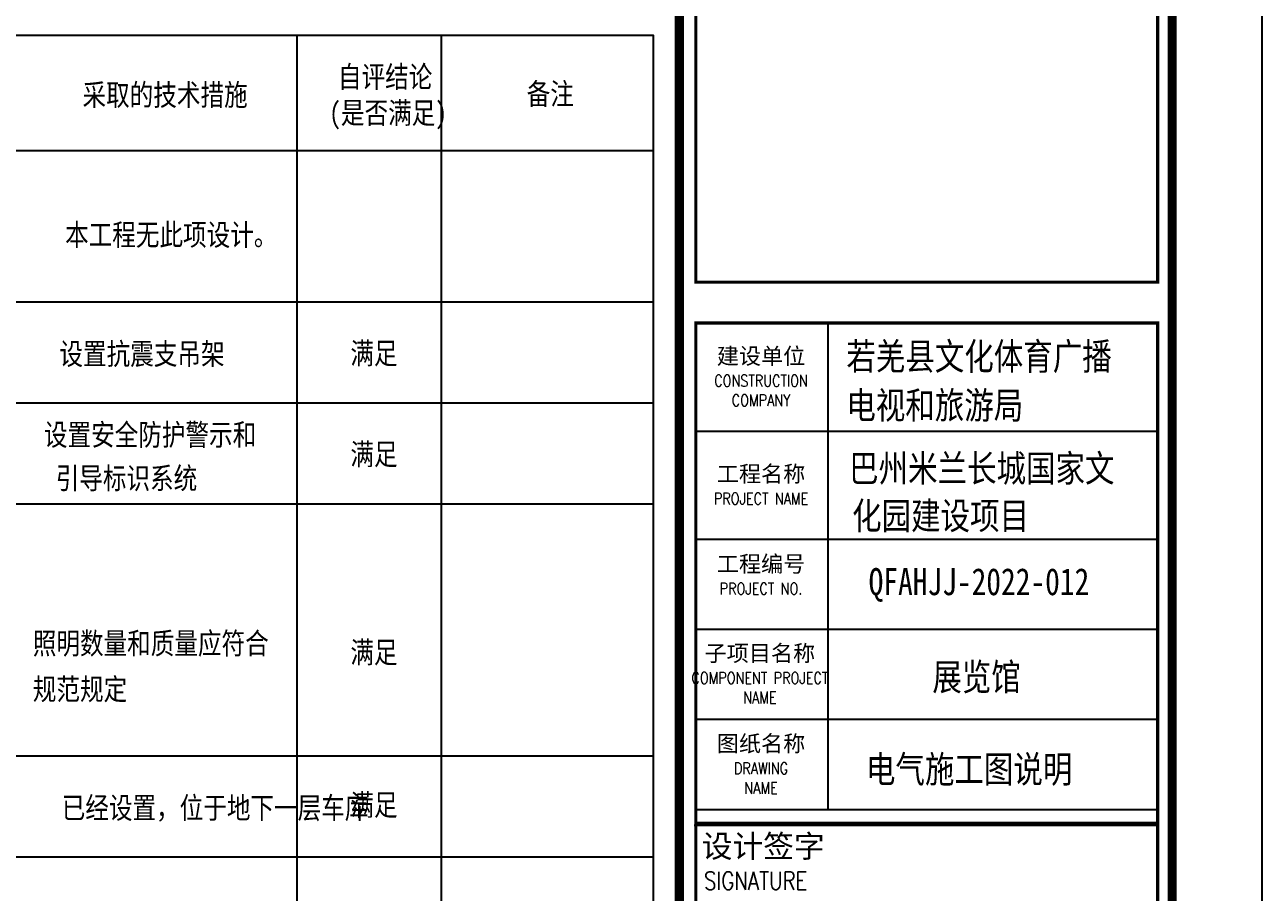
# Model space of a CAD drawing. Extents: x 815029915 to 815825525, y 579155098 to 579748855.
# Drawn here: x 815534040 to 815547777, y 579421664 to 579431296 of the extents above; entities that cross this region are included whole.
import ezdxf
from ezdxf.enums import TextEntityAlignment as Align

# ---------------------------------------------------------------- set-up
doc = ezdxf.new("R2010")
doc.units = 0
doc.header["$LTSCALE"] = 100
doc.header["$MEASUREMENT"] = 0
for name, color, linetype in [('PUB_TAB', 7, 'Continuous'), ('PUB_TITLE', 4, 'Continuous'), ('TK', 7, 'Continuous'), ('zm', 1, 'Continuous')]:
    doc.layers.add(name, color=color, linetype=linetype)
doc.styles.add('-宋体', font='', dxfattribs={"width": 0.8})
doc.styles.add('CCIAD-图框(标题项)', font='')
doc.styles.add('CCIAD-图框(版权说明)', font='txt.shx', dxfattribs={"width": 0.7, "bigfont": 'gbcbig.shx'})
doc.styles.add('STYLE2', font='')
doc.styles.add('基本字体', font='simplex.shx', dxfattribs={"height": 180, "bigfont": 'hztxt.shx'})
doc.styles.get('-宋体').set_extended_font_data('SimSun')
doc.styles.get('CCIAD-图框(标题项)').set_extended_font_data('SimHei')
doc.styles.get('STYLE2').set_extended_font_data('SimHei')

# ---------------------------------------------------------------- blocks, each defined once
blk = doc.blocks.new('CCIAD-TK-A2-图签')
at = {"layer": 'TK'}
for p, q in [((531.32, 185.4), (582.39, 185.4)), ((545.77, 185.4), (545.77, 131.4)), ((531.32, 173.4), (582.39, 173.4)), ((543.32, 173.4), (582.39, 173.4)), ((531.32, 161.4), (582.39, 161.4)), ((531.32, 151.4), (582.39, 151.4)), ((531.32, 151.4), (582.39, 151.4)), ((531.32, 141.4), (582.39, 141.4)), ((531.32, 141.4), (582.39, 141.4)), ((531.32, 131.4), (582.39, 131.4)), ((582.19, 129.63), (531.12, 129.63))]:
    blk.add_line(p, q, dxfattribs=at)
at = {"layer": 'TK', "color": 0}
for p, q in [((530.92, 129.63), (582.19, 129.63)), ((531.12, 129.86), (582.39, 129.86))]:
    blk.add_line(p, q, dxfattribs=at)
at = {"layer": 'TK'}
for points, const_width in [([(529.29, 10.46), (529.29, 410)], 1), ([(531.12, 129.86), (582.39, 129.86)], 0.347)]:
    blk.add_lwpolyline(points, dxfattribs=dict(at, const_width=const_width))
blk.add_lwpolyline([(529.29, 10.46), (584, 10.46), (584, 410)], dxfattribs=at)
at = {"layer": 'TK', "const_width": 0.347}
for points in [[(531.12, 335.84), (582.39, 335.84), (582.39, 189.94), (531.12, 189.94)], [(531.12, 185.4), (582.39, 185.4), (582.39, 13.25), (531.12, 13.25)]]:
    blk.add_lwpolyline(points, close=True, dxfattribs=at)
at = {"layer": 'TK', "style": 'CCIAD-图框(标题项)'}
blk.add_text('设计签字', height=2.5, dxfattribs=at).set_placement((531.78, 126.06))
at = {"layer": 'TK', "style": 'CCIAD-图框(版权说明)', "width": 0.8}
blk.add_text('SIGNATURE', height=2, dxfattribs=at).set_placement((532.04, 122.47))
at = {"layer": 'TK', "char_height": 1.8, "attachment_point": 5, "style": '基本字体'}
for s, insert, width in [('{\\fSimHei|b0|i0|c134|p49;建设单位\\W0.8;\\P\\Fsimplex,hztxt|c134;\\H0.7224x;CONSTRUCTION \\PCOMPANY\\fKaiTi_GB2312|b0|i0|c134|p49;\\H1.3843x; }', (538.36, 179.4), 11.6), ('{\\fSimHei|b0|i0|c134|p49;工程名称\\fKaiTi_GB2312|b0|i0|c134|p49;\\H1.167x;\\W0.8;\\P\\Fsimplex,hztxt|c134;\\H0.6189x;PROJECT NAME\\H1.3846x; }', (538.36, 167.4), 11.6), ('{\\fSimHei|b0|i0|c134|p49;工程编号\\W0.8;\\P\\Fsimplex,hztxt|c134;\\H0.7222x;PROJECT NO.}', (538.36, 157.4), 11.6), ('{\\fSimHei|b0|i0|c134|p49;子项目名称\\W0.8;\\P\\Fsimplex,hztxt|c134;\\H0.7222x;COMPONENT PROJECT NAME\\H1.385x; }', (538.23, 146.4), 15.6094), ('{\\fSimHei|b0|i0|c134|p49;图纸名称\\W0.8;\\P\\Fsimplex,hztxt|c134;\\H0.7222x;DRAWING \\PNAME }', (538.36, 136.37), 11.6)]:
    blk.add_mtext(s, dxfattribs=dict(at, insert=insert, width=width))
blk = doc.blocks.new('l')
at = {"layer": 'TK'}
blk.add_lwpolyline([(815463677, 579451444), (815463677, 579409444), (815547777, 579409444), (815547777, 579451444)], close=True, dxfattribs=at)

msp = doc.modelspace()

# ---------------------------------------------------------------- linework, layer by layer
at = {"layer": 'PUB_TAB'}
msp.add_lwpolyline([(815522980.6, 579413098), (815541020.6, 579413098), (815541020.6, 579431178), (815522980.6, 579431178)], close=True, dxfattribs=at)
for points in [[(815537060.7, 579431178), (815537060.7, 579413098)], [(815538660.7, 579431178), (815538660.7, 579413098)], [(815522980.6, 579429898), (815541020.6, 579429898)], [(815522980.6, 579428218), (815541020.6, 579428218)], [(815522980.6, 579427098), (815541020.6, 579427098)], [(815522980.6, 579425978), (815541020.6, 579425978)], [(815522980.6, 579423178), (815541020.6, 579423178)], [(815522980.6, 579422058), (815541020.6, 579422058)]]:
    msp.add_lwpolyline(points, dxfattribs=at)
at = {"layer": 'TK', "const_width": 100}
msp.add_lwpolyline([(815466177.3, 579410490.1), (815466177.3, 579450444.5), (815546777.3, 579450444.5), (815546777.3, 579410490.1)], close=True, dxfattribs=at)

# ---------------------------------------------------------------- block references
at = {"layer": 'TK', "xscale": 100, "yscale": 100, "zscale": 100}
msp.add_blockref('CCIAD-TK-A2-图签', (815488377.3, 579409444.5), dxfattribs=at)
at = {"layer": 'zm', "color": 1}
msp.add_blockref('l', (0, 0), dxfattribs=at)

# ---------------------------------------------------------------- texts
at = {"layer": 'PUB_TAB', "color": 6, "style": '-宋体', "width": 0.8}
for s, p in [('自评结论', (815537516.9, 579430598.4)), ('采取的技术措施', (815534680.9, 579430398)), ('(是否满足)', (815537419.1, 579430197.1)), ('满足', (815537654.5, 579427528)), ('满足', (815537654.5, 579426408)), ('满足', (815537654.5, 579424208.1)), ('满足', (815537654.5, 579422514.8))]:
    msp.add_text(s, height=240, dxfattribs=at).set_placement(p)
at = {"layer": 'PUB_TAB', "style": '-宋体', "width": 0.8}
for s, p in [('备注', (815539611.8, 579430408.1)), ('本工程无此项设计。', (815534487.7, 579428844.1)), ('设置抗震支吊架', (815534424.9, 579427521.7)), ('设置安全防护警示和 ', (815534252.6, 579426624.2)), (' 引导标识系统', (815534252.6, 579426141)), ('照明数量和质量应符合 ', (815534129.2, 579424307.5)), ('规范规定', (815534129.2, 579423798.9)), ('已经设置，位于地下一层车库', (815534450.3, 579422481.7))]:
    msp.add_text(s, height=240, dxfattribs=at).set_placement(p)
at = {"layer": 'PUB_TITLE', "style": '-宋体', "width": 0.8}
for s, p in [('若羌县文化体育广播', (815543160.2, 579427463.8)), ('电视和旅游局', (815543160.2, 579426920.3)), ('巴州米兰长城国家文', (815543191, 579426220.6)), ('化园建设项目', (815543224.1, 579425693.8)), ('展览馆', (815544115.3, 579423905.1, 0)), ('电气施工图说明', (815543377.5, 579422880, 0))]:
    msp.add_text(s, height=300, dxfattribs=at).set_placement(p)
at = {"layer": 'zm', "ltscale": 10, "style": 'STYLE2', "width": 0.8}
msp.add_text('QFAHJJ-2022-012', height=300, dxfattribs=at).set_placement((815544632.3, 579425077.4), align=Align.MIDDLE)

doc.saveas('drawing.dxf')
